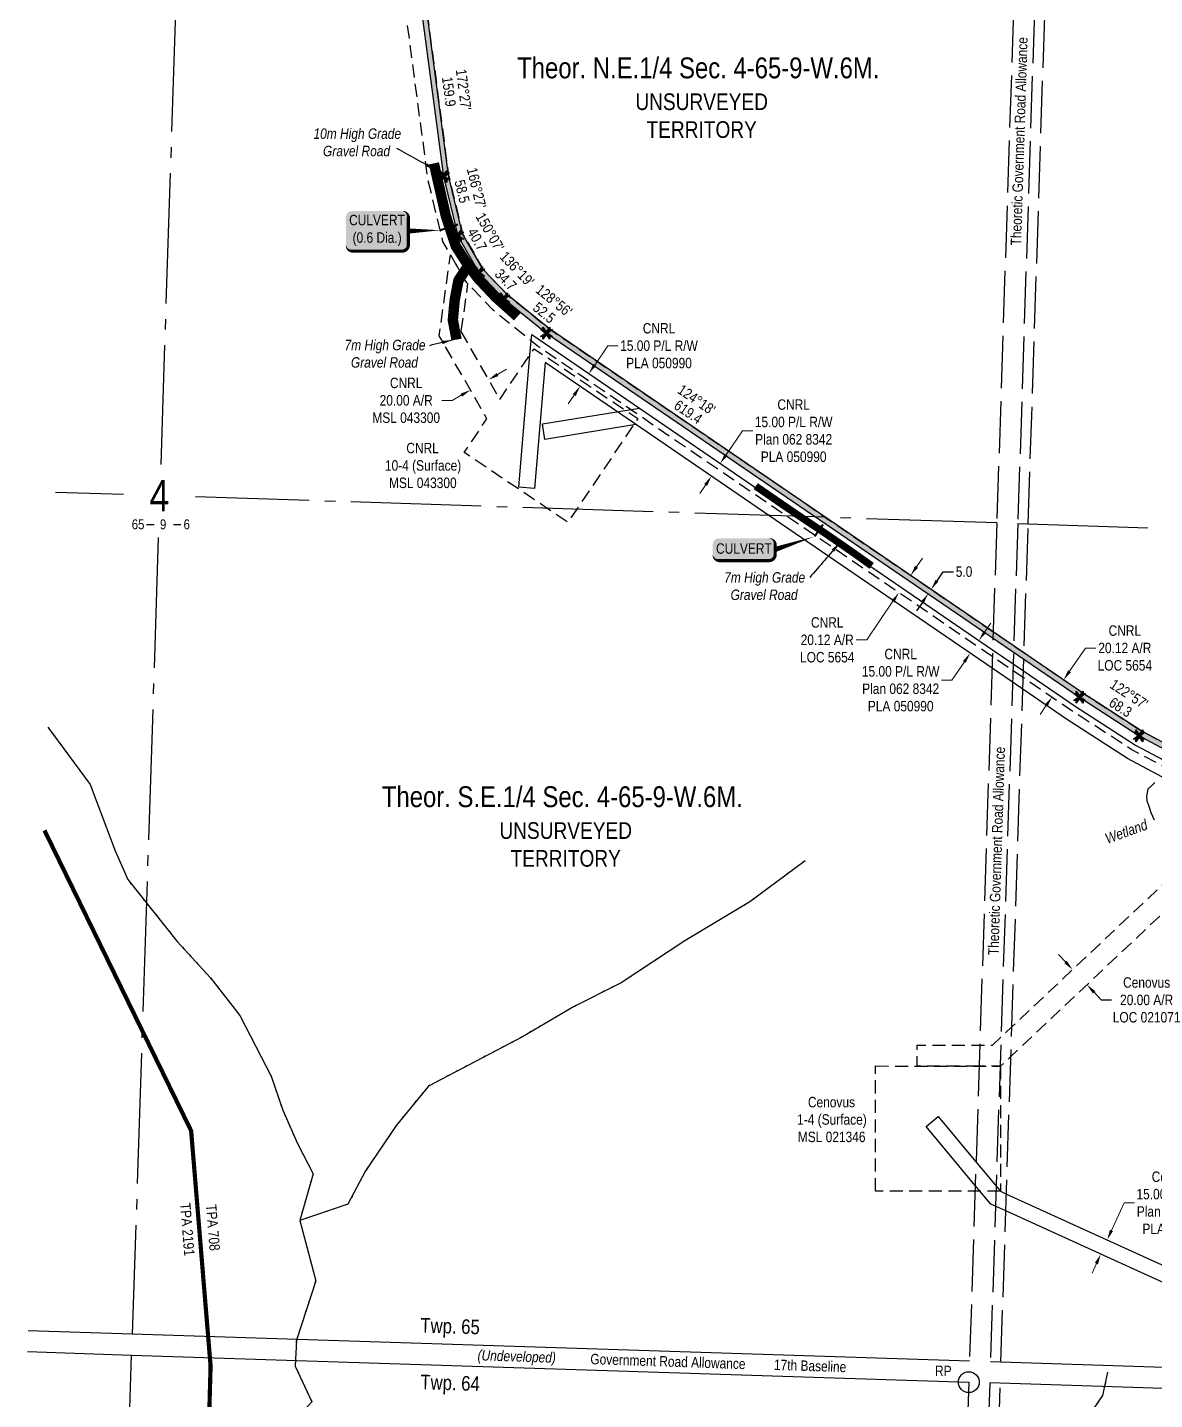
# Model space of a CAD drawing. Extents: x 350972 to 367082, y 6047220 to 6054831.
# Drawn here: x 351483 to 352565, y 6051423 to 6052739 of the extents above; entities that cross this region are included whole.
import ezdxf
from ezdxf.enums import TextEntityAlignment as Align

# ---------------------------------------------------------------- set-up
doc = ezdxf.new("R2010")
doc.units = 0
doc.header["$LTSCALE"] = 5
doc.header["$PDSIZE"] = 0.5
for name, pattern in [('CENTERLINEX3', [5, 2.5, -1, 0.5, -1]), ('foc-ACCESSROAD', [3.75, 2.5, -1.25]), ('foc-QUARTERLINE', [33, 25, -3, 2, -3]), ('foc-UNSURVEYED', [12.5, 10, -2.5]), ('foc-WHEELTRACKS', [2, 0.4, -1.6])]:
    doc.linetypes.add(name, pattern=pattern)
doc.layers.get('Defpoints').update_dxf_attribs({"color": 9})
for name, color, linetype in [('10', 1, 'Continuous'), ('35', 37, 'Continuous'), ('9', 3, 'Continuous'), ('AS-ROADS', 254, 'Continuous'), ('C-AR', 13, 'foc-ACCESSROAD'), ('C-RW', 13, 'Continuous'), ('C-SYMBOL', 7, 'Continuous'), ('C-WS', 13, 'foc-ACCESSROAD'), ('D-TXT', 6, 'Continuous'), ('F-AR', 190, 'foc-ACCESSROAD'), ('F-RW', 190, 'Continuous'), ('F-WS', 190, 'foc-ACCESSROAD'), ('L-BD', 7, 'Continuous'), ('L-BD1', 253, 'Continuous'), ('L-MON', 1, 'Continuous'), ('L-QSEC', 8, 'foc-QUARTERLINE'), ('L-ROAD-T', 7, 'Continuous'), ('L-SEC', 7, 'Continuous'), ('L-SECLBL', 7, 'Continuous'), ('L-UNS-T', 3, 'Continuous'), ('L-USEC', 7, 'foc-UNSURVEYED'), ('P-PROPOSED', 10, 'Continuous'), ('P-PROPOSED-H', 21, 'Continuous'), ('P-TXT', 4, 'Continuous'), ('T-WATER-P3', 160, 'foc-WHEELTRACKS'), ('WETLAND', 143, 'Continuous'), ('WETLAND-T', 146, 'Continuous')]:
    doc.layers.add(name, color=color, linetype=linetype)
for name, color, linetype, lineweight in [('AS-GENERAL', 48, 'Continuous', 18), ('C-AR-T', 13, 'Continuous', 9), ('C-RW-T', 13, 'Continuous', 9), ('C-WS-T', 13, 'Continuous', 9), ('F-RW-T', 190, 'Continuous', 9), ('F-WS-T', 190, 'Continuous', 9), ('T-TEXT', 48, 'Continuous', 18)]:
    doc.layers.add(name, color=color, linetype=linetype, lineweight=lineweight)
doc.layers.add('AS-TRAPPER BOUNDARY', color=7, linetype='CENTERLINEX3', true_color=0xb85c00, transparency=0.6)
doc.layers.add('AS-TRAPPER-T', color=7, linetype='Continuous', true_color=0xc26100)
doc.styles.add('175L', font='ARIALN.TTF', dxfattribs={"height": 20})
doc.styles.add('240', font='ARIALN.TTF', dxfattribs={"height": 30})
doc.styles.add('80', font='ARIALN.TTF', dxfattribs={"height": 10})
doc.styles.add('80CG', font='ARIALN.TTF', dxfattribs={"height": 10})
doc.styles.add('80L', font='ARIALN.TTF', dxfattribs={"height": 10})
doc.styles.add('80LS', font='ARIALNI.TTF', dxfattribs={"height": 10})
doc.styles.add('foc-LtypeFont', font='ARIALN.TTF', dxfattribs={"height": 7.35})
doc.styles.add('SIMPLEX', font='ARIALN.TTF')
doc.linetypes.add('foc-TOPO-flowdirection-NOLINE', pattern='A,0,[">",foc-LtypeFont,S=0.3,R=0,X=0,Y=-0.945],-20,[">",foc-LtypeFont,S=0.3,R=0,X=0,Y=-0.945],0', length=20)
doc.dimstyles.new('Compass 5 000', dxfattribs={"dimscale": 5, "dimtxt": 9, "dimasz": 2, "dimexe": 0.2, "dimexo": 0.0625, "dimgap": 0.5, "dimtad": 0, "dimtih": 1, "dimtoh": 1, "dimzin": 0, "dimdsep": 46, "dimtxsty": '80CG', "dimcen": 0.1, "dimse1": 1, "dimse2": 1, "dimclrd": 256, "dimclrt": 256, "dimaunit": 1, "dimadec": 4, "dimazin": 0, "dimtfac": 0.06, "dimtofl": 0, "dimtmove": 0, "dimatfit": 1, "dimfxl": 0.2, "dimtolj": 1, "dimtzin": 0, "dimlwd": -1, "dimarcsym": 0})

# ---------------------------------------------------------------- blocks, each defined once
blk = doc.blocks.new('*D471')
at = {"layer": 'C-AR-T', "transparency": 16777216}
for p, q in [((352336.3, 6052221.4), (352341.9, 6052229.7)), ((352313.7, 6052188.3), (352288.5, 6052151.3)), ((352288.5, 6052151.3), (352278.5, 6052151.3))]:
    blk.add_line(p, q, dxfattribs=at)
for points in [[(352334.9, 6052222.3), (352337.7, 6052220.5), (352330.7, 6052213.1)], [(352312.3, 6052189.2), (352315.1, 6052187.3), (352319.3, 6052196.5)]]:
    blk.add_solid(points, dxfattribs=at)
at = {"layer": 'Defpoints', "color": 0, "transparency": 16777216}
for p in [(352321.8, 6052219.2), (352330.7, 6052213.1), (352310.4, 6052202.6)]:
    blk.add_point(p, dxfattribs=at)
at = {"layer": 'C-AR-T', "transparency": 16777216, "insert": (352250.6, 6052151.3), "char_height": 10, "attachment_point": 5, "style": '80CG'}
blk.add_mtext('\\A1;CNRL\\P20.12 A/R\\PLOC 5654', dxfattribs=at)
blk = doc.blocks.new('*D472')
at = {"layer": 'C-RW-T', "transparency": 16777216}
for p, q in [((352153.6, 6052328.7), (352169.3, 6052351.9)), ((352169.3, 6052351.9), (352179.3, 6052351.9)), ((352133.9, 6052299.8), (352128.3, 6052291.6))]:
    blk.add_line(p, q, dxfattribs=at)
for points in [[(352152.2, 6052329.7), (352155, 6052327.8), (352148, 6052320.5)], [(352132.5, 6052300.8), (352135.3, 6052298.9), (352139.5, 6052308.1)]]:
    blk.add_solid(points, dxfattribs=at)
at = {"layer": 'Defpoints', "color": 0, "transparency": 16777216}
for p in [(352148, 6052320.5), (352174.7, 6052302.2), (352166.3, 6052289.8)]:
    blk.add_point(p, dxfattribs=at)
at = {"layer": 'C-RW-T', "transparency": 16777216, "insert": (352218.4, 6052351.9), "char_height": 10, "attachment_point": 5, "style": '80CG'}
blk.add_mtext('\\A1;CNRL\\P15.00 P/L R/W\\PPlan 062 8342\\PPLA 050990', dxfattribs=at)
blk = doc.blocks.new('*D473')
at = {"layer": 'C-RW-T', "transparency": 16777216}
for p, q in [((352401.9, 6052159.1), (352407.5, 6052167.3)), ((352382.2, 6052130.2), (352370.2, 6052112.7)), ((352370.2, 6052112.7), (352360.2, 6052112.7))]:
    blk.add_line(p, q, dxfattribs=at)
for points in [[(352400.5, 6052160), (352403.3, 6052158.2), (352396.3, 6052150.8)], [(352380.8, 6052131.1), (352383.5, 6052129.3), (352387.8, 6052138.5)]]:
    blk.add_solid(points, dxfattribs=at)
at = {"layer": 'Defpoints', "color": 0, "transparency": 16777216}
for p in [(352368.3, 6052170), (352359.8, 6052157.6), (352387.8, 6052138.5)]:
    blk.add_point(p, dxfattribs=at)
at = {"layer": 'C-RW-T', "transparency": 16777216, "insert": (352321.1, 6052112.7), "char_height": 10, "attachment_point": 5, "style": '80CG'}
blk.add_mtext('\\A1;CNRL\\P15.00 P/L R/W\\PPlan 062 8342\\PPLA 050990', dxfattribs=at)
blk = doc.blocks.new('*D474')
at = {"layer": 'Defpoints', "color": 0, "transparency": 16777216}
for p in [(352460.4, 6051810.9), (352499.8, 6051820.6), (352474.1, 6051796.3)]:
    blk.add_point(p, dxfattribs=at)
at = {"layer": 'F-AR', "transparency": 16777216}
for p, q in [((352479.3, 6051842.4), (352472.4, 6051849.7)), ((352506.7, 6051813.3), (352513.5, 6051806)), ((352513.5, 6051806), (352523.5, 6051806))]:
    blk.add_line(p, q, dxfattribs=at)
for points in [[(352480.5, 6051843.5), (352478, 6051841.3), (352486.1, 6051835.1)], [(352507.9, 6051814.4), (352505.5, 6051812.2), (352499.8, 6051820.6)]]:
    blk.add_solid(points, dxfattribs=at)
at = {"layer": 'F-AR', "transparency": 16777216, "insert": (352557.1, 6051806), "char_height": 10, "attachment_point": 5, "style": '80CG'}
blk.add_mtext('\\A1;Cenovus\\P20.00 A/R\\PLOC 021071', dxfattribs=at)
blk = doc.blocks.new('*D475')
at = {"layer": 'Defpoints', "color": 0, "transparency": 16777216}
for p in [(352519.1, 6051575.9), (352519.3, 6051575.9), (352512.9, 6051562.3)]:
    blk.add_point(p, dxfattribs=at)
at = {"layer": 'F-RW-T', "transparency": 16777216}
for p, q in [((352523.4, 6051585), (352535.5, 6051611.4)), ((352535.5, 6051611.4), (352545.5, 6051611.4)), ((352508.9, 6051553.1), (352504.8, 6051544))]:
    blk.add_line(p, q, dxfattribs=at)
for points in [[(352521.9, 6051585.6), (352524.9, 6051584.3), (352519.3, 6051575.9)], [(352507.4, 6051553.8), (352510.4, 6051552.4), (352513.1, 6051562.2)]]:
    blk.add_solid(points, dxfattribs=at)
at = {"layer": 'F-RW-T', "transparency": 16777216, "insert": (352584.6, 6051611.4), "char_height": 10, "attachment_point": 5, "style": '80CG'}
blk.add_mtext('\\A1;Cenovus\\P15.00 P/L R/W\\PPlan 052 2944\\PPLA 021598', dxfattribs=at)
blk = doc.blocks.new('L-SECLBL')
at = {"layer": '9', "color": 7}
for p, q in [((-5.1, -27.8), (-12.3, -27.8)), ((20.7, -27.8), (13.5, -27.8))]:
    blk.add_line(p, q, dxfattribs=at)
at = {"layer": '10', "color": 2, "style": 'SIMPLEX'}
blk.add_attdef('SEC', text='', height=30, dxfattribs=at).set_placement((0, 0), align=Align.MIDDLE)
at = {"layer": '10', "color": 5, "style": '80L'}
blk.add_attdef('TWP', text='', height=9.5, dxfattribs=at).set_placement((-14.4, -27.4), align=Align.MIDDLE_RIGHT)
blk.add_attdef('RGE', text='', height=9.5, dxfattribs=at).set_placement((3.6, -27.4), align=Align.MIDDLE_CENTER)
blk.add_attdef('MER', text='', height=9.5, dxfattribs=at).set_placement((23.2, -27.4), align=Align.MIDDLE_LEFT)
blk = doc.blocks.new('*U525')
h = blk.add_hatch(color=254)
edge = h.paths.add_edge_path()
edge.add_line((-24, -20), (24, -20))
edge.add_arc((24, -14), 6, 270, 360)
edge.add_line((30, -14), (30, 12.5))
edge.add_arc((24, 12.5), 6, 0, 90)
edge.add_line((24, 18.5), (-24, 18.5))
edge.add_arc((-24, 12.5), 6, 90, 180)
edge.add_line((-30, 12.5), (-30, -14))
edge.add_arc((-24, -14), 6, 180, 270)
at = {"color": 160, "flags": 128}
blk.add_lwpolyline([(-24, -20, 3, 3, 0), (24, -20, 3, 3, 0.414214), (30, -14, 3, 3, 0), (30, 12.5, 3, 0, 0.414214), (24, 18.5, 0, 0, 0), (-24, 18.5, 0, 0, 0.414214), (-30, 12.5, 0, 0, 0), (-30, -14, 0, 3, 0.414214)], format="xyseb", close=True, dxfattribs=at)
at = {"color": 160, "style": '80'}
blk.add_attdef('ENTER_TEXT_001', (-26.8, -4.9), '', height=10, dxfattribs=at)
blk = doc.blocks.new('*U524')
h = blk.add_hatch(color=254)
edge = h.paths.add_edge_path()
edge.add_line((-24, -11.5), (24, -11.5))
edge.add_arc((24, -5.5), 6, 270, 360)
edge.add_line((30, -5.5), (30, 4))
edge.add_arc((24, 4), 6, 0, 90)
edge.add_line((24, 10), (-24, 10))
edge.add_arc((-24, 4), 6, 90, 180)
edge.add_line((-30, 4), (-30, -5.5))
edge.add_arc((-24, -5.5), 6, 180, 270)
at = {"color": 160, "flags": 128}
blk.add_lwpolyline([(-24, -11.5, 3, 3, 0), (24, -11.5, 3, 3, 0.414214), (30, -5.5, 3, 3, 0), (30, 4, 3, 0, 0.414214), (24, 10, 0, 0, 0), (-24, 10, 0, 0, 0.414214), (-30, 4, 0, 0, 0), (-30, -5.5, 0, 3, 0.414214)], format="xyseb", close=True, dxfattribs=at)
at = {"color": 160, "style": '80'}
blk.add_attdef('ENTER_TEXT_001', (-26.8, -4.9), '', height=10, dxfattribs=at)
blk = doc.blocks.new('RP')
at = {"layer": '35', "color": 3}
blk.add_circle((0, 0), 10, dxfattribs=at)
at = {"layer": '35', "color": 3, "style": '80'}
blk.add_attdef('RP_001', (-32.4, 5.8), '', height=10, dxfattribs=at)
blk = doc.blocks.new('*D551')
at = {"layer": 'C-RW-T', "transparency": 16777216}
for p, q in [((352027.5, 6052414.9), (352040.1, 6052433.4)), ((352040.1, 6052433.4), (352050.1, 6052433.4)), ((352007.8, 6052386), (352002.1, 6052377.8))]:
    blk.add_line(p, q, dxfattribs=at)
for points in [[(352026.1, 6052415.9), (352028.9, 6052414), (352021.9, 6052406.7)], [(352006.4, 6052387), (352009.2, 6052385.1), (352013.4, 6052394.3)]]:
    blk.add_solid(points, dxfattribs=at)
at = {"layer": 'Defpoints', "color": 0, "transparency": 16777216}
for p in [(352021.9, 6052406.7), (352029.2, 6052401.6), (352020.8, 6052389.3)]:
    blk.add_point(p, dxfattribs=at)
at = {"layer": 'C-RW-T', "transparency": 16777216, "insert": (352089.2, 6052433.4), "char_height": 10, "attachment_point": 5, "style": '80CG'}
blk.add_mtext('\\A1;CNRL\\P15.00 P/L R/W\\PPLA 050990', dxfattribs=at)
blk = doc.blocks.new('*D558')
at = {"layer": 'C-AR-T', "transparency": 16777216}
for p, q in [((351934.2, 6052405.8), (351942.9, 6052410.8)), ((351890.8, 6052381), (351880.8, 6052381)), ((351899.5, 6052386), (351890.8, 6052381))]:
    blk.add_line(p, q, dxfattribs=at)
for points in [[(351933.4, 6052407.2), (351935.1, 6052404.3), (351925.6, 6052400.8)], [(351898.7, 6052387.4), (351900.3, 6052384.5), (351908.2, 6052390.9)]]:
    blk.add_solid(points, dxfattribs=at)
at = {"layer": 'Defpoints', "color": 0, "transparency": 16777216}
for p in [(351923.1, 6052405), (351905.8, 6052395.1), (351908.2, 6052390.9)]:
    blk.add_point(p, dxfattribs=at)
at = {"layer": 'C-AR-T', "transparency": 16777216, "insert": (351846.6, 6052381), "char_height": 10, "attachment_point": 5, "style": '80CG'}
blk.add_mtext('\\A1;CNRL\\P20.00 A/R\\PMSL 043300', dxfattribs=at)
blk = doc.blocks.new('TEMP')
h = blk.add_hatch(color=255)
h.dxf.hatch_style = 1
h.paths.add_polyline_path([(0, 0.25), (-0.67, 1.15), (-0.67, 0.67), (-1.15, 0.67), (-0.25, 0), (-1.15, -0.67), (-0.67, -0.67), (-0.67, -1.15), (0, -0.25), (0.67, -1.15), (0.67, -0.67), (1.15, -0.67), (0.25, 0), (1.15, 0.67), (0.67, 0.67), (0.67, 1.15)])
h.paths.add_polyline_path([(0.57, 0.85), (0.57, 0.57), (0.85, 0.57), (0.08, 0), (0.85, -0.57), (0.57, -0.57), (0.57, -0.85), (0, -0.08), (-0.57, -0.85), (-0.57, -0.57), (-0.85, -0.57), (-0.08, 0), (-0.85, 0.57), (-0.57, 0.57), (-0.57, 0.85), (0, 0.08)], flags=16)
h = blk.add_hatch(color=1)
h.dxf.hatch_style = 1
h.paths.add_polyline_path([(0, 0.08), (-0.57, 0.85), (-0.57, 0.57), (-0.85, 0.57), (-0.08, 0), (-0.85, -0.57), (-0.57, -0.57), (-0.57, -0.85), (0, -0.08), (0.57, -0.85), (0.57, -0.57), (0.85, -0.57), (0.08, 0), (0.85, 0.57), (0.57, 0.57), (0.57, 0.85)])
at = {"color": 1}
for p, q in [((-0.08, 0), (0.08, 0)), ((0, 0.08), (0, -0.08))]:
    blk.add_line(p, q, dxfattribs=at)
at = {"color": 255, "flags": 128}
blk.add_lwpolyline([(-0.25, 0), (-1.15, 0.67), (-0.67, 0.67), (-0.67, 1.15), (0, 0.25), (0.67, 1.15), (0.67, 0.67), (1.15, 0.67), (0.25, 0), (1.15, -0.67), (0.67, -0.67), (0.67, -1.15), (0, -0.25), (-0.67, -1.15), (-0.67, -0.67), (-1.15, -0.67)], close=True, dxfattribs=at)
at = {"color": 1, "flags": 128}
blk.add_lwpolyline([(-0.08, 0), (-0.85, 0.57), (-0.57, 0.57), (-0.57, 0.85), (0, 0.08), (0.57, 0.85), (0.57, 0.57), (0.85, 0.57), (0.08, 0), (0.85, -0.57), (0.57, -0.57), (0.57, -0.85), (0, -0.08), (-0.57, -0.85), (-0.57, -0.57), (-0.85, -0.57)], close=True, dxfattribs=at)
blk = doc.blocks.new('*D636')
at = {"layer": 'C-AR-T', "transparency": 16777216}
for p, q in [((352483.1, 6052121.2), (352498.3, 6052143.5)), ((352498.3, 6052143.5), (352508.3, 6052143.5)), ((352460.5, 6052088.1), (352454.9, 6052079.8))]:
    blk.add_line(p, q, dxfattribs=at)
for points in [[(352481.8, 6052122.2), (352484.5, 6052120.3), (352477.5, 6052113)], [(352459.1, 6052089), (352461.9, 6052087.1), (352466.2, 6052096.3)]]:
    blk.add_solid(points, dxfattribs=at)
at = {"layer": 'Defpoints', "color": 0, "transparency": 16777216}
for p in [(352477.5, 6052113), (352482.1, 6052109.8), (352470.8, 6052093.2)]:
    blk.add_point(p, dxfattribs=at)
at = {"layer": 'C-AR-T', "transparency": 16777216, "insert": (352536.2, 6052143.5), "char_height": 10, "attachment_point": 5, "style": '80CG'}
blk.add_mtext('\\A1;CNRL\\P20.12 A/R\\PLOC 5654', dxfattribs=at)
blk = doc.blocks.new('*D642')
at = {"layer": 'Defpoints', "color": 0, "transparency": 16777216}
for p in [(352340.3, 6052206.5), (352337.5, 6052202.4), (352350.3, 6052199.7)]:
    blk.add_point(p, dxfattribs=at)
at = {"layer": 'P-TXT', "transparency": 16777216}
for p, q in [((352356, 6052208), (352361.9, 6052216.7)), ((352361.9, 6052216.7), (352371.9, 6052216.7)), ((352341.9, 6052187.3), (352336.2, 6052179.1))]:
    blk.add_line(p, q, dxfattribs=at)
for points in [[(352354.6, 6052208.9), (352357.3, 6052207.1), (352350.3, 6052199.7)], [(352340.5, 6052188.3), (352343.2, 6052186.4), (352347.5, 6052195.6)]]:
    blk.add_solid(points, dxfattribs=at)
at = {"layer": 'P-TXT', "transparency": 16777216, "insert": (352381.9, 6052216.7), "char_height": 10, "attachment_point": 5, "style": '80CG'}
blk.add_mtext('\\A1;5.0', dxfattribs=at)

msp = doc.modelspace()

# ---------------------------------------------------------------- hatches: boundary and pattern name
at = {"layer": 'P-PROPOSED-H'}
h = msp.add_hatch(color=256, dxfattribs=at)
h.dxf.hatch_style = 1
h.paths.add_polyline_path([(352865.575, 6051530.911), (352846.394, 6051712.416), (352861.427, 6051714.005), (352843.305, 6051885.488), (352749.784, 6051951.143), (352669.459, 6052001.497), (352552.598, 6052063.678), (352495.546, 6052100.649), (351984.16, 6052449.542), (351943.753, 6052482.183), (351920.41, 6052506.628), (351900.788, 6052540.765), (351887.31, 6052596.658), (351866.362, 6052754.753), (351841.297, 6053030.286), (351836.502, 6053086.973), (351812.269, 6053373.495), (351811.604, 6053421.626), (351818.326, 6053445.789), (351845.408, 6053478.257), (351917.664, 6053536.827), (351963.795, 6053562.799), (352030.64, 6053582.012), (352233.88, 6053615.997), (352284.382, 6053628.44), (352316.995, 6053648.48), (352343.381, 6053683.636), (352380.535, 6053746.97), (352424.276, 6053850.534), (352440.444, 6053911.368), (352455.506, 6053940.561), (352486.241, 6053969.986), (352584.846, 6054036.5), (352618.847, 6054037.998), (352706.795, 6054036.916), (352765.268, 6054022.323), (352786.917, 6054015.501), (352892.779, 6053964.522), (352950.904, 6053973.692), (352984.053, 6053985.967), (353012.827, 6054005.999), (353074.58, 6054058.894), (353102.498, 6054075.857), (353130.347, 6054088.052), (353169.457, 6054099.208), (353238.923, 6054110.427), (353272.3, 6054116.771), (353308.027, 6054125.895), (353341.917, 6054138.534), (353407.27, 6054166.808), (353489.563, 6054210.777), (353491.95, 6054212.052), (353518.235, 6054236.279), (353538.99, 6054256.162), (353555.049, 6054280.164), (353567.593, 6054304.032), (353580.381, 6054332.094), (353584.726, 6054362.345), (353595.582, 6054355.062), (353609.258, 6054376.171), (353694.409, 6054318.818), (353701.269, 6054339.967), (353737.551, 6054451.836), (353749.195, 6054455.339), (353703.033, 6054313.009), (353778.459, 6054262.209), (353856.595, 6054213.564), (354059.935, 6054093.899), (354127.416, 6054059.318), (354214.861, 6054014.504), (354293.753, 6053979.396), (354364.884, 6053951.226), (354377.639, 6053941.748), (354397.44, 6053934.081), (354416.56, 6053930.727), (354437.495, 6053922.422), (354523.749, 6053887.87), (354547.288, 6053878.725), (354565.85, 6053871.317), (354761.584, 6053792.179), (354863.274, 6053751.116), (354911.428, 6053735.204), (355270.187, 6053616.656), (355301.51, 6053597.572), (355390.953, 6053521.054), (355700.011, 6053300.303), (355764.104, 6053254.524), (355836.008, 6053206.849), (355887.48, 6053175.541), (355917.363, 6053159.874), (355934.486, 6053149.16), (355951.776, 6053139.498), (355970.139, 6053132.206), (356040.807, 6053095.158), (356256.471, 6052982.105), (356289.137, 6052960.844), (356298.009, 6052950.677), (356312.927, 6052936.875), (356331.509, 6052922.784), (356340.887, 6052913.865), (356505.942, 6052750.213), (356746.616, 6052511.581), (356777.83, 6052480.634), (356819.159, 6052535.756), (356823.291, 6052524.595), (356784.503, 6052472.862), (356815.902, 6052438.264), (356954.635, 6052262.661), (357190.511, 6051931.342), (357280.051, 6051815.083), (357309.205, 6051780.128), (357410.558, 6051660.056), (357463.345, 6051611.058), (357547.956, 6051632.469), (357676.315, 6051708.007), (357816.133, 6051804.657), (357737.38, 6051918.584), (357733.267, 6051915.741), (357809.178, 6051805.927), (357673.622, 6051712.223), (357546.037, 6051637.14), (357464.753, 6051616.572), (357414.182, 6051663.513), (357313.035, 6051783.342), (357283.952, 6051818.21), (357194.529, 6051934.318), (356958.635, 6052265.662), (356819.718, 6052441.497), (356790.979, 6052473.166), (356828.925, 6052523.776), (356820.663, 6052546.095), (356777.274, 6052488.226), (356750.136, 6052515.131), (356509.462, 6052753.763), (356344.37, 6052917.452), (356334.752, 6052926.599), (356316.143, 6052940.711), (356301.6, 6052954.166), (356292.447, 6052964.655), (356259.001, 6052986.423), (356043.128, 6053099.586), (355972.228, 6053136.755), (355953.928, 6053144.023), (355937.033, 6053153.464), (355919.853, 6053164.213), (355889.942, 6053179.894), (355838.69, 6053211.069), (355766.939, 6053258.643), (355702.917, 6053304.371), (355394.037, 6053524.995), (355304.455, 6053601.633), (355272.299, 6053621.223), (354912.996, 6053739.951), (354864.996, 6053755.812), (354763.458, 6053796.814), (354567.714, 6053875.956), (354549.12, 6053883.377), (354525.584, 6053892.521), (354439.346, 6053927.066), (354417.928, 6053935.563), (354398.787, 6053938.92), (354380.077, 6053946.165), (354367.337, 6053955.632), (354295.69, 6053984.005), (354217.019, 6054019.016), (354129.696, 6054063.767), (354062.345, 6054098.281), (353859.185, 6054217.841), (353781.177, 6054266.406), (353708.95, 6054315.051), (353756.895, 6054462.877), (353733.604, 6054455.868), (353696.513, 6054341.51), (353691.7, 6054326.67), (353607.829, 6054383.161), (353594.148, 6054362.044), (353580.908, 6054370.927), (353575.535, 6054333.514), (353563.102, 6054306.233), (353550.746, 6054282.724), (353535.138, 6054259.395), (353514.811, 6054239.922), (353489.031, 6054216.161), (353487.207, 6054215.187), (353405.096, 6054171.314), (353340.05, 6054143.173), (353306.531, 6054130.672), (353271.214, 6054121.653), (353238.058, 6054115.351), (353168.369, 6054104.097), (353128.65, 6054092.767), (353100.187, 6054080.302), (353071.637, 6054062.955), (353009.765, 6054009.959), (352981.72, 6053990.434), (352949.634, 6053978.553), (352893.542, 6053969.703), (352788.762, 6054020.161), (352766.626, 6054027.137), (352707.44, 6054041.908), (352618.768, 6054042.999), (352583.219, 6054041.433), (352483.092, 6053973.892), (352451.446, 6053943.595), (352435.752, 6053913.178), (352419.534, 6053852.157), (352376.057, 6053749.217), (352339.212, 6053686.41), (352313.568, 6053652.242), (352282.429, 6053633.107), (352232.868, 6053620.896), (352029.534, 6053586.896), (351961.852, 6053567.443), (351914.844, 6053540.977), (351841.881, 6053481.833), (351813.798, 6053448.165), (351806.595, 6053422.275), (351807.273, 6053373.249), (351831.52, 6053086.552), (351836.317, 6053029.849), (351861.393, 6052754.198), (351882.388, 6052595.741), (351896.096, 6052538.895), (351916.377, 6052503.612), (351940.36, 6052478.497), (351981.176, 6052445.526), (352492.777, 6052096.486), (352550.06, 6052059.366), (352666.954, 6051997.167), (352747.018, 6051946.977), (352838.572, 6051882.702), (352855.93, 6051718.452), (352840.897, 6051716.862), (352860.678, 6051529.682), (352882.7, 6051475.582), (352908.263, 6051442.648), (352914.755, 6051442.438), (352887.071, 6051478.104)])

# ---------------------------------------------------------------- linework, layer by layer
at = {"layer": 'AS-GENERAL', "const_width": 2, "flags": 128}
for points in [[(351879.287, 6052544.148), (351896.294, 6052549.746)], [(352238.484, 6052250.5), (352246.558, 6052261.993)]]:
    msp.add_lwpolyline(points, dxfattribs=at)
at = {"layer": 'AS-ROADS', "flags": 128}
for points, const_width in [([(351873.183, 6052608.282), (351878.326, 6052585.77), (351884.69, 6052557.759), (351894.154, 6052528.972), (351904.345, 6052513.113), (351915.369, 6052498.203), (351932.639, 6052479.881), (351953.354, 6052461.341)], 9.999), ([(351894.916, 6052439.276), (351891.373, 6052458.123), (351893.185, 6052477.548), (351896.757, 6052496.018), (351905.357, 6052508.874)], 9.999), ([(352182, 6052298.757), (352206.846, 6052281.66), (352228.693, 6052266.775), (352243.066, 6052257.319), (352256.972, 6052247.859), (352275.288, 6052235.141), (352293.268, 6052222.285)], 6.999)]:
    msp.add_lwpolyline(points, dxfattribs=dict(at, const_width=const_width))
at = {"layer": 'C-AR', "flags": 128}
msp.add_lwpolyline([(352926.611, 6051442.038), (352908.263, 6051442.648), (352882.7, 6051475.582), (352860.678, 6051529.682), (352859.542, 6051540.476), (352854.013, 6051592.782), (352852.436, 6051607.699), (352846.935, 6051659.737), (352840.279, 6051722.696), (352830.034, 6051819.67), (352825.505, 6051862.502), (352824.26, 6051874.278), (352738.654, 6051934.377), (352667.753, 6051978.824), (352659.379, 6051984.073), (352649.657, 6051989.246), (352542.384, 6052046.325), (352484.405, 6052083.897), (352438.665, 6052115.103), (352409.139, 6052135.247), (352211.599, 6052270.012), (351972.151, 6052433.382), (351966.511, 6052437.938), (351930.101, 6052467.35), (351905.534, 6052493.076), (351904.181, 6052494.493), (351889.17, 6052520.608), (351881.924, 6052533.215), (351867.514, 6052592.971), (351846.375, 6052752.522), (351821.266, 6053028.529), (351816.267, 6053087.631), (351792.173, 6053372.507), (351791.458, 6053424.233), (351800.113, 6053455.347), (351831.222, 6053492.642), (351906.322, 6053553.517), (351955.981, 6053581.475), (352026.19, 6053601.656), (352229.811, 6053635.703), (352276.526, 6053647.213), (352303.21, 6053663.61), (352326.615, 6053694.793), (352362.525, 6053756.007), (352405.204, 6053857.059), (352409.494, 6053873.199), (352421.573, 6053918.645), (352439.175, 6053952.765), (352469.247, 6053981.554), (352473.575, 6053985.697), (352500.148, 6054003.622), (352546.376, 6054034.807), (352584.846, 6054036.5), (352499.34, 6053978.822), (352486.241, 6053969.986), (352468.312, 6053952.821), (352455.506, 6053940.561), (352440.444, 6053911.368), (352430.123, 6053872.531), (352424.276, 6053850.534), (352380.535, 6053746.97), (352343.381, 6053683.636), (352316.995, 6053648.48), (352284.382, 6053628.44), (352233.88, 6053615.997), (352030.64, 6053582.012), (351963.795, 6053562.799), (351917.664, 6053536.827), (351845.408, 6053478.257), (351818.326, 6053445.789), (351811.604, 6053421.626), (351812.269, 6053373.495), (351836.502, 6053086.973), (351841.297, 6053030.286), (351866.362, 6052754.753), (351887.31, 6052596.658), (351900.788, 6052540.765), (351920.403, 6052506.621), (351943.753, 6052482.168), (351983.487, 6052449.998), (352249.068, 6052268.8), (352409.914, 6052159.068), (352439.44, 6052138.924), (352495.545, 6052100.647), (352552.597, 6052063.677), (352669.458, 6052001.494), (352749.784, 6051951.143), (352829.042, 6051895.501), (352843.305, 6051885.488), (352843.702, 6051881.731), (352845.386, 6051867.024), (352861.427, 6051714.005), (352871.947, 6051614.732), (352872.462, 6051609.832), (352874.03, 6051594.943), (352875.087, 6051584.904), (352880.363, 6051534.8), (352900.458, 6051485.509), (352934.401, 6051441.786), (352926.611, 6051442.038)], close=True, dxfattribs=at)
at = {"layer": 'C-RW', "flags": 128}
for points in [[(352642.355, 6051982.365), (352538.73, 6052037.434), (352480.33, 6052075.235), (352438.302, 6052103.954), (352408.777, 6052124.13), (352194.474, 6052270.567), (352065.56, 6052358.688), (351979.832, 6052417.249), (351969.756, 6052296.49), (351954.812, 6052297.738), (351965.411, 6052424.758), (351966.511, 6052437.937), (351967.029, 6052444.138), (351967.029, 6052444.138), (352222.356, 6052269.664), (352409.355, 6052141.891), (352438.88, 6052121.716), (352488.618, 6052087.731), (352546.327, 6052050.375), (352663.341, 6051988.191)], [(352066.974, 6052357.721), (351979.666, 6052343.613), (351979.666, 6052343.613), (351977.265, 6052358.415), (352070.441, 6052373.473)]]:
    msp.add_lwpolyline(points, dxfattribs=at)
at = {"layer": 'C-WS', "flags": 128}
msp.add_lwpolyline([(351899.149, 6052447.051), (351936.456, 6052381.751), (351965.411, 6052424.758), (351969.31, 6052430.55), (352068.826, 6052363.552), (352065.56, 6052358.688), (352010.249, 6052276.536), (352001.828, 6052264.036), (351981.885, 6052277.456), (351902.312, 6052331.034), (351924, 6052363.248), (351878.407, 6052443.048), (351889.17, 6052520.608), (351904.181, 6052494.493), (351905.534, 6052493.076), (351899.149, 6052447.051)], close=True, dxfattribs=at)
at = {"layer": 'F-AR', "flags": 128}
msp.add_lwpolyline([(352396.356, 6051742.539), (352337.019, 6051742.607), (352337.055, 6051762.601), (352397.007, 6051762.533), (352409.07, 6051762.519), (352427.761, 6051780.133), (352642.355, 6051982.365), (352642.745, 6051982.731), (352649.657, 6051989.246), (352659.379, 6051984.073), (352667.753, 6051978.824), (352660.985, 6051972.446), (352660.687, 6051972.165), (352426.839, 6051751.791), (352416.997, 6051742.516), (352396.356, 6051742.539)], close=True, dxfattribs=at)
at = {"layer": 'F-RW', "flags": 128}
msp.add_lwpolyline([(352651.889, 6051450.944), (352636.866, 6051451.432), (352634.597, 6051506.894), (352422.017, 6051603.646), (352407.448, 6051610.277), (352392.631, 6051628.105), (352345.685, 6051684.596), (352357.215, 6051694.177), (352393.366, 6051650.679), (352416.784, 6051622.501), (352422.545, 6051619.879), (352649.196, 6051516.721), (352651.889, 6051450.944)], close=True, dxfattribs=at)
at = {"layer": 'F-WS'}
msp.add_lwpolyline([(352416.997, 6051742.516), (352416.862, 6051622.533), (352296.878, 6051622.668), (352297.014, 6051742.652)], close=True, dxfattribs=at)
at = {"layer": 'L-QSEC', "flags": 128}
for points in [[(351636.34, 6053093.478), (351611.034, 6052319.498)], [(351575.33, 6052290.654), (351510.11, 6052292.768)], [(352413.313, 6052263.487), (351644.572, 6052288.409)], [(352433.422, 6052262.836), (353201.918, 6052237.92)], [(351608.746, 6052249.536), (351583.768, 6051485.581)], [(351557.812, 6050691.508), (351583.11, 6051465.481)]]:
    msp.add_lwpolyline(points, dxfattribs=at)
at = {"layer": 'L-SEC', "flags": 128}
for points in [[(351583.768, 6051485.581), (351483.82, 6051488.821)], [(351483.162, 6051468.721), (351583.11, 6051465.481)], [(353210.62, 6051432.847), (352407.254, 6051458.889)], [(353209.968, 6051412.741), (352406.602, 6051438.782)]]:
    msp.add_lwpolyline(points, dxfattribs=at)
at = {"layer": 'L-USEC', "flags": 128}
for points in [[(352439.485, 6053067.433), (352413.313, 6052263.487)], [(352459.595, 6053066.778), (352433.422, 6052262.832)], [(352443.462, 6052262.51), (352469.635, 6053066.455)], [(352413.313, 6052263.487), (352387.144, 6051459.541)], [(352433.422, 6052262.833), (352407.254, 6051458.886)], [(352417.294, 6051458.563), (352443.462, 6052262.51)], [(352386.49, 6051439.441), (352360.347, 6050635.49)], [(352406.599, 6051438.787), (352380.456, 6050634.836)], [(352390.495, 6050634.513), (352416.64, 6051438.463)]]:
    msp.add_lwpolyline(points, dxfattribs=at)
at = {"layer": 'P-PROPOSED', "flags": 128}
for points in [[(351861.393, 6052754.198), (351882.388, 6052595.741), (351896.096, 6052538.895), (351916.377, 6052503.612), (351940.36, 6052478.497), (351981.176, 6052445.526), (352492.777, 6052096.486), (352550.06, 6052059.366), (352666.954, 6051997.167)], [(352669.459, 6052001.497), (352552.598, 6052063.678), (352495.546, 6052100.649), (351984.16, 6052449.542), (351943.753, 6052482.183), (351920.41, 6052506.628), (351900.788, 6052540.765), (351887.31, 6052596.658), (351866.362, 6052754.753)]]:
    msp.add_lwpolyline(points, dxfattribs=at)
at = {"layer": 'T-TEXT', "color": 160, "flags": 128}
for points in [[(351879.287, 6052544.148, 0, 4.999, 0), (351848.725, 6052543.401, 0, 0, 0)], [(352238.484, 6052250.5, 0, 4.999, 0), (352200.738, 6052238.055, 0, 0, 0)]]:
    msp.add_lwpolyline(points, format="xyseb", dxfattribs=at)
at = {"layer": 'T-WATER-P3', "flags": 128}
for points in [[(352229.294, 6051939.34), (352176.261, 6051900.015), (352114.078, 6051862.777), (352052.905, 6051822.478), (352007.064, 6051799.369), (351958.131, 6051770.693), (351867.968, 6051723.455), (351837.285, 6051686.027), (351807.593, 6051641.99), (351790.651, 6051610.073), (351744.459, 6051594.633)], [(352519.712, 6051448.973), (352514.881, 6051426.695), (352492.539, 6051394.246), (352468.398, 6051378.977), (352410.435, 6051349.7), (352384.474, 6051328.702), (352360.931, 6051286.704), (352348.25, 6051272.705), (352320.479, 6051247.256), (352311.417, 6051229.438), (352298.737, 6051216.079), (352281.236, 6051205.259), (352278.819, 6051205.157)]]:
    msp.add_lwpolyline(points, dxfattribs=at)
at = {"layer": 'T-WATER-P3', "linetype": 'foc-TOPO-flowdirection-NOLINE', "flags": 128}
msp.add_lwpolyline([(352229.294, 6051939.34), (352176.261, 6051900.015), (352114.078, 6051862.777), (352052.905, 6051822.478), (352007.064, 6051799.369), (351958.131, 6051770.693), (351867.968, 6051723.455), (351837.285, 6051686.027), (351807.593, 6051641.99), (351790.651, 6051610.073), (351744.459, 6051594.633)], dxfattribs=at)
at = {"layer": 'WETLAND'}
msp.add_lwpolyline([(352564.775, 6051978.389), (352561.501, 6051985.587), (352559.409, 6051991.667), (352557.733, 6051996.608), (352557.218, 6052001.198), (352558.545, 6052008.526), (352561.919, 6052011.309), (352564.899, 6052014.463)], dxfattribs=at)

# ---------------------------------------------------------------- block references
ref = msp.add_blockref('*U525', (351818.729, 6052544.151), dxfattribs=dict(xscale=0.99986273, yscale=0.99986273, zscale=0.99986273))
ref.add_attrib('ENTER_TEXT_001', 'CULVERT', (351791.84, 6052548.95), dxfattribs={"color": 160, "height": 9.9986, "style": '80'})
ref.add_attrib('ENTER_TEXT_002', '(0.6 Dia.)', (351795.182, 6052532.115), dxfattribs={"color": 160, "height": 9.9986, "style": '80'})
at = {"xscale": 0.99986273, "yscale": 0.99986273, "zscale": 0.99986273}
msp.add_blockref('*U524', (352170.742, 6052238.805), dxfattribs=at).add_auto_attribs({'ENTER_TEXT_001': 'CULVERT'})
at = {"layer": 'L-MON'}
for p, xscale, yscale, zscale in [((351882.388, 6052595.741), 4.999313650000024, 4.999313650000024, 4.999313650000024), ((351896.096, 6052538.895), 4.999313650000008, 4.999313650000008, 4.999313650000008), ((351916.377, 6052503.612), 4.999313650000008, 4.999313650000008, 4.999313650000008), ((351940.36, 6052478.497), 4.999313650000008, 4.999313650000008, 4.999313650000008), ((351981.176, 6052445.526), 4.999313650000008, 4.999313650000008, 4.999313650000008), ((352492.777, 6052096.486), 4.999313650000008, 4.999313650000008, 4.999313650000008), ((352550.06, 6052059.366), 4.999313650000008, 4.999313650000008, 4.999313650000008)]:
    msp.add_blockref('TEMP', p, dxfattribs=dict(at, xscale=xscale, yscale=yscale, zscale=zscale))
at = {"layer": 'L-SECLBL'}
msp.add_blockref('L-SECLBL', (351609.789, 6052289.521), dxfattribs=at).add_auto_attribs({'SEC': '4', 'TWP': '65', 'RGE': '9', 'MER': '6'})
at = {"layer": 'T-TEXT', "xscale": 0.99986273, "yscale": 0.99986273, "zscale": 0.99986273}
msp.add_blockref('RP', (352386.49, 6051439.441), dxfattribs=at).add_auto_attribs({'RP_001': 'RP'})

# ---------------------------------------------------------------- texts
at = {"layer": 'AS-TRAPPER-T', "char_height": 10.0033, "attachment_point": 5, "rotation": 274.730607, "style": '240', "bg_fill": 3, "box_fill_scale": 1.1, "bg_fill_color": 256, "bg_fill_transparency": 0}
for s, insert in [('TPA 2191', (351636.57, 6051585.97)), ('TPA 708', (351661.14, 6051587.752))]:
    msp.add_mtext_dynamic_manual_height_columns(s, width=51.24919, gutter_width=45.015, heights=[0], dxfattribs=dict(at, insert=insert))
at = {"layer": 'C-SYMBOL', "color": 3, "style": '175L'}
for s, p in [('Theor. N.E.1/4 Sec. 4-65-9-W.6M.', (352126.883, 6052683.854)), ('Theor. S.E.1/4 Sec. 4-65-9-W.6M.', (351996.429, 6051984.904))]:
    msp.add_text(s, height=20, dxfattribs=at).set_placement(p, align=Align.BOTTOM_CENTER)
at = {"layer": 'C-WS-T', "insert": (351822.348, 6052340.251), "char_height": 10, "attachment_point": 1, "style": '80L'}
msp.add_mtext_dynamic_manual_height_columns('\\pi24.39857;CNRL\\P\\pi3.84945;10-4 (Surface)\\P\\pi7.72394;MSL 043300', width=78.99495, gutter_width=50, heights=[0], dxfattribs=at)
at = {"layer": 'D-TXT', "color": 3, "char_height": 13.9955, "attachment_point": 1, "style": '80L'}
for s, width, insert, rotation in [('Twp. 65', 56.50374, (351860.485, 6051501.096), 358.141396), ('Twp. 64', 56.37963, (351860.485, 6051446.719), 358.141385)]:
    msp.add_mtext_dynamic_manual_height_columns(s, width=width, gutter_width=47.485, heights=[0], dxfattribs=dict(at, insert=insert, rotation=rotation))
at = {"layer": 'F-WS-T', "insert": (352205.346, 6051713.02), "char_height": 10, "attachment_point": 1, "style": '80L'}
msp.add_mtext_dynamic_manual_height_columns('\\pi26.7178;Cenovus\\P\\pi16.36651;1-4 (Surface)\\P\\pi17.04523;MSL 021346', width=97.65798, gutter_width=50, heights=[0], dxfattribs=at)
at = {"layer": 'L-BD', "style": '80L'}
for s, p in [("172°27'", (351901.807, 6052678.953)), ('159.9', (351887.683, 6052677.081))]:
    msp.add_text(s, height=9.9986, rotation=277.5478, dxfattribs=at).set_placement(p, align=Align.MIDDLE)
at = {"layer": 'L-BD1', "style": '80L'}
for s, rotation, p in [("166°27'", 283.5577, (351914.175, 6052584.71)), ('58.5', 283.5577, (351900.324, 6052581.37)), ("150%%d07'", 299.8905, (351927.068, 6052542.508)), ('40.7', 299.8905, (351914.715, 6052535.407)), ("136%%d19'", 313.6788, (351952.955, 6052507.088)), ('34.7', 313.6788, (351942.109, 6052496.73)), ("128%%d56'", 321.069, (351988.485, 6052476.772)), ('52.5', 321.069, (351979.061, 6052465.105)), ("124%%d18'", 325.6962, (352125.306, 6052381.665)), ('619.4', 325.6962, (352117.276, 6052369.895)), ("122%%d57'", 327.0561, (352540.258, 6052099.34)), ('68.3', 327.0561, (352532.102, 6052086.754))]:
    msp.add_text(s, height=9.9986, rotation=rotation, dxfattribs=at).set_placement(p, align=Align.MIDDLE)
at = {"layer": 'L-ROAD-T', "style": '80L'}
for s, rotation, p in [('Theoretic Government Road Allowance', 88.197395, (352434.78, 6052629.491)), ('Theoretic Government Road Allowance', 88.197395, (352413.107, 6051948.866)), ('17th Baseline', 358.141315, (352234.23, 6051455.092))]:
    msp.add_text(s, height=9.99677, rotation=rotation, dxfattribs=at).set_placement(p, align=Align.MIDDLE_CENTER)
at = {"layer": 'L-UNS-T', "color": 3, "char_height": 15.99483, "attachment_point": 5, "style": '80L'}
for insert in [(352130.127, 6052653.951), (351999.673, 6051955.001)]:
    msp.add_mtext_dynamic_manual_height_columns('UNSURVEYED TERRITORY', width=126.37292, gutter_width=47.485, heights=[0], dxfattribs=dict(at, insert=insert))
at = {"layer": 'T-TEXT', "style": '80LS'}
msp.add_text('(Undeveloped)', height=9.99677, rotation=358.141315, dxfattribs=at).set_placement((351952.699, 6051464.187), align=Align.MIDDLE_CENTER)
at = {"layer": 'T-TEXT', "char_height": 9.99863, "attachment_point": 1, "style": '80L'}
for s, insert in [('\\pi1.54078;{\\fArial Narrow|b0|i1|c0|p34;10m High Grade\\P\\pi10.69369;Gravel Road}', (351756.141, 6052641.812)), ('\\pi4.57242;{\\fArial Narrow|b0|i1|c0|p34;7m High Grade\\P\\pi10.69369;Gravel Road}', (351782.894, 6052439.088)), ('\\pi4.57242;{\\fArial Narrow|b0|i1|c0|p34;7m High Grade\\P\\pi10.69369;Gravel Road}', (352147.203, 6052216.239))]:
    msp.add_mtext_dynamic_manual_height_columns(s, width=85.13715, gutter_width=50, heights=[0], dxfattribs=dict(at, insert=insert))
at = {"layer": 'WETLAND-T', "insert": (352515.351, 6051964.808), "char_height": 10.00052, "attachment_point": 1, "rotation": 20, "style": '80L'}
msp.add_mtext_dynamic_manual_height_columns('\\pi0.76627;{\\fArial Narrow|b0|i1|c0|p34;Wetland}', width=42.6875, gutter_width=50, heights=[0], dxfattribs=at)

# ---------------------------------------------------------------- dimensions: what is measured, and where the dimension line sits
at = {"layer": 'C-AR-T'}
dim = msp.add_aligned_dim(p1=(351923.147, 6052405.047), p2=(351905.786, 6052395.128), distance=4.853, text='CNRL\\P20.00 A/R\\PMSL 043300', dimstyle='Compass 5 000', dxfattribs=at)
dim.commit()
dim.dimension.update_dxf_attribs({"geometry": '*D558', "text_midpoint": (351846.554, 6052380.993)})
for base, p1, p2, angle, picture, middle in [((352330.65, 6052213.143), (352310.416, 6052202.597), (352321.752, 6052219.213), 55.697442, '*D471', (352250.572, 6052151.347)), ((352477.493, 6052112.963), (352470.77, 6052093.199), (352482.106, 6052109.816), 55.696394, '*D636', (352536.243, 6052143.495))]:
    dim = msp.add_linear_dim(base=base, p1=p1, p2=p2, angle=angle, text='CNRL\\P20.12 A/R\\PLOC 5654', dimstyle='Compass 5 000', dxfattribs=at)
    dim.commit()
    dim.dimension.update_dxf_attribs({"geometry": picture, "text_midpoint": middle, "dimtype": 161})
at = {"layer": 'C-RW-T'}
for base, p1, p2, angle, text, picture, middle in [((352021.875, 6052406.659), (352020.779, 6052389.278), (352029.224, 6052401.638), 55.653921, 'CNRL\\P15.00 P/L R/W\\PPLA 050990', '*D551', (352089.202, 6052433.353)), ((352147.958, 6052320.481), (352166.297, 6052289.842), (352174.74, 6052302.232), 55.730217, 'CNRL\\P15.00 P/L R/W\\PPlan 062 8342\\PPLA 050990', '*D472', (352218.426, 6052351.862)), ((352387.806, 6052138.46), (352368.276, 6052169.96), (352359.819, 6052157.584), 235.654378, 'CNRL\\P15.00 P/L R/W\\PPlan 062 8342\\PPLA 050990', '*D473', (352321.134, 6052112.725))]:
    dim = msp.add_linear_dim(base=base, p1=p1, p2=p2, angle=angle, text=text, dimstyle='Compass 5 000', dxfattribs=at)
    dim.commit()
    dim.dimension.update_dxf_attribs({"geometry": picture, "text_midpoint": middle, "dimtype": 161})
at = {"layer": 'F-AR'}
dim = msp.add_aligned_dim(p1=(352460.357, 6051810.851), p2=(352474.069, 6051796.3), distance=35.389, text='Cenovus\\P20.00 A/R\\PLOC 021071', dimstyle='Compass 5 000', dxfattribs=at)
dim.commit()
dim.dimension.update_dxf_attribs({"geometry": '*D474', "text_midpoint": (352557.054, 6051806.016)})
at = {"layer": 'F-RW-T'}
dim = msp.add_linear_dim(base=(352519.281, 6051575.85), p1=(352512.926, 6051562.27), p2=(352519.136, 6051575.916), angle=65.527903, text='Cenovus\\P15.00 P/L R/W\\PPlan 052 2944\\PPLA 021598', dimstyle='Compass 5 000', dxfattribs=at)
dim.commit()
dim.dimension.update_dxf_attribs({"geometry": '*D475', "text_midpoint": (352584.553, 6051611.413), "dimtype": 161})
at = {"layer": 'P-TXT'}
dim = msp.add_linear_dim(base=(352350.318, 6052199.731), p1=(352337.52, 6052202.41), p2=(352340.338, 6052206.54), angle=55.696233, text='5.0', dimstyle='Compass 5 000', dxfattribs=at)
dim.commit()
dim.dimension.update_dxf_attribs({"geometry": '*D642', "text_midpoint": (352381.881, 6052216.75), "dimtype": 161})

# ---------------------------------------------------------------- leaders
at = {"layer": 'T-TEXT', "path_type": 1}
for points in [[(351874.564, 6052602.08), (351837.757, 6052622.638)], [(351890.788, 6052438.85), (351868.957, 6052433.438)], [(352262.645, 6052244.433), (352233.848, 6052211.239)]]:
    msp.add_leader(points, dimstyle='Compass 5 000', override={"dimgap": 0.5, "dimtad": 0}, dxfattribs=at)

# ---------------------------------------------------------------- next in the draw order: linework, layer by layer
at = {"layer": 'T-WATER-P3', "flags": 128}
msp.add_lwpolyline([(351502.748, 6052067.659), (351543.37, 6052012.685), (351567.406, 6051948.859), (351579.445, 6051921.351), (351626.882, 6051862.115), (351658.711, 6051827.357), (351686.969, 6051791.11), (351717.146, 6051732.994), (351728.145, 6051700.396), (351742.203, 6051668.299), (351757.282, 6051639.24), (351744.459, 6051594.633), (351759.796, 6051536.558), (351741.203, 6051479.751), (351740.051, 6051454.853), (351756.13, 6051420.706), (351733.138, 6051395.437), (351712.727, 6051378.778), (351710.545, 6051351.859), (351728.164, 6051320.242), (351736.632, 6051290.204), (351730.35, 6051252.635), (351681.094, 6051163.483), (351669.742, 6051127.465), (351663.839, 6051068.039), (351665.147, 6051028.892), (351677.634, 6050966.487), (351720.042, 6050917.028), (351739.049, 6050872.692), (351742.539, 6050868.853), (351745.419, 6050840.374), (351755.382, 6050797.612), (351737.355, 6050751.472), (351689.15, 6050662.808), (351676.713, 6050618.667), (351667.787, 6050561.276), (351662.411, 6050505.404), (351663.724, 6050461.172), (351668.695, 6050442.342), (351672.608, 6050410.801), (351673.381, 6050364.029), (351664.955, 6050308.679), (351691.707, 6050273.449), (351705.309, 6050251.007), (351767.964, 6050190.146), (351800.316, 6050155.395), (351816.909, 6050121.753), (351808.601, 6050088.764), (351793.713, 6050057.333), (351769.655, 6050022.411), (351742.978, 6049974.79), (351735.701, 6049941.799), (351736.053, 6049908.758), (351743.985, 6049875.666), (351779.18, 6049801.756), (351789.094, 6049755.445), (351803.156, 6049721.315), (351815.718, 6049696.334), (351839.568, 6049691.104), (351868.469, 6049681.783), (351885.973, 6049627.803)], dxfattribs=at)
at = {"layer": 'T-WATER-P3', "linetype": 'foc-TOPO-flowdirection-NOLINE', "flags": 128}
msp.add_lwpolyline([(351502.748, 6052067.659), (351543.37, 6052012.685), (351567.406, 6051948.859), (351579.445, 6051921.351), (351626.882, 6051862.115), (351658.711, 6051827.357), (351686.969, 6051791.11), (351717.146, 6051732.994), (351728.145, 6051700.396), (351742.203, 6051668.299), (351757.282, 6051639.24), (351744.459, 6051594.633), (351759.796, 6051536.558), (351741.203, 6051479.751), (351740.051, 6051454.853), (351756.13, 6051420.706), (351733.138, 6051395.437), (351712.727, 6051378.778), (351710.545, 6051351.859), (351728.164, 6051320.242), (351736.632, 6051290.204), (351730.35, 6051252.635), (351681.094, 6051163.483), (351669.742, 6051127.465), (351663.839, 6051068.039), (351665.147, 6051028.892), (351677.634, 6050966.487), (351720.042, 6050917.028), (351739.049, 6050872.692), (351742.539, 6050868.853), (351745.419, 6050840.374), (351755.382, 6050797.612), (351737.355, 6050751.472), (351689.15, 6050662.808), (351676.713, 6050618.667), (351667.787, 6050561.276), (351662.411, 6050505.404), (351663.724, 6050461.172), (351668.695, 6050442.342), (351672.608, 6050410.801), (351673.381, 6050364.029), (351664.955, 6050308.679), (351691.707, 6050273.449), (351705.309, 6050251.007), (351767.964, 6050190.146), (351800.316, 6050155.395), (351816.909, 6050121.753), (351808.601, 6050088.764), (351793.713, 6050057.333), (351769.655, 6050022.411), (351742.978, 6049974.79), (351735.701, 6049941.799), (351736.053, 6049908.758), (351743.985, 6049875.666), (351779.18, 6049801.756), (351789.094, 6049755.445), (351803.156, 6049721.315), (351815.718, 6049696.334), (351839.568, 6049691.104), (351868.469, 6049681.783), (351885.973, 6049627.803)], dxfattribs=at)

# ---------------------------------------------------------------- next in the draw order: texts
at = {"layer": 'L-ROAD-T', "insert": (352097.927, 6051464.32), "char_height": 9.99677, "width": 149.21311, "attachment_point": 2, "rotation": 358.141315, "style": '80L', "bg_fill": 3, "box_fill_scale": 1.15, "bg_fill_color": 256, "bg_fill_true_color": 256, "bg_fill_transparency": 0}
msp.add_mtext('Government Road Allowance', dxfattribs=at)

# ---------------------------------------------------------------- next in the draw order: linework, layer by layer
at = {"layer": 'AS-TRAPPER BOUNDARY', "const_width": 4, "flags": 128}
msp.add_lwpolyline([(351499.509, 6051968.604), (351640.254, 6051680.493), (351658.914, 6051454.994), (351651.543, 6051192.625), (351622.364, 6051043.524), (351606.921, 6050494.013), (351625.947, 6050280.902), (351671.335, 6050117.173), (351678.572, 6049929.479), (351650.09, 6049805.277), (351861.911, 6049336.874), (352057.521, 6049181.424), (352165.372, 6049015.973), (352322.12, 6048811.535), (352332.893, 6048791.59), (352391.937, 6048647.127), (352427.189, 6048573.121), (352451.79, 6048532.941), (352560.681, 6048405.025), (352656.385, 6048252.355), (352875.582, 6048046.194), (353084.035, 6047902.861), (353266.815, 6047735.292), (353278.253, 6047697.488), (353491.329, 6047558.661)], dxfattribs=at)
at = {"layer": 'L-SEC', "flags": 128}
for points in [[(352387.144, 6051459.541), (351583.768, 6051485.581)], [(351583.11, 6051465.481), (352386.49, 6051439.441)]]:
    msp.add_lwpolyline(points, dxfattribs=at)
at = {"layer": 'T-WATER-P3', "flags": 128}
msp.add_lwpolyline([(352519.712, 6051448.973), (352514.881, 6051426.695), (352492.539, 6051394.246), (352468.398, 6051378.977), (352410.435, 6051349.7), (352384.474, 6051328.702), (352360.931, 6051286.704), (352348.25, 6051272.705), (352320.479, 6051247.256), (352311.417, 6051229.438), (352298.737, 6051216.079), (352281.236, 6051205.259), (352235.955, 6051203.35), (352155.054, 6051213.528), (352136.344, 6051204.619), (352132.113, 6051191.26), (352130.192, 6051167.421), (352071.18, 6051146.933), (351940.845, 6051095.356), (351888.812, 6051056.529), (351854.12, 6051025.232), (351791.234, 6050949.875), (351766.952, 6050903.481), (351739.049, 6050872.692)], dxfattribs=at)
at = {"layer": 'T-WATER-P3', "linetype": 'foc-TOPO-flowdirection-NOLINE', "flags": 128}
msp.add_lwpolyline([(352519.712, 6051448.973), (352514.881, 6051426.695), (352492.539, 6051394.246), (352468.398, 6051378.977), (352410.435, 6051349.7), (352384.474, 6051328.702), (352360.931, 6051286.704), (352348.25, 6051272.705), (352320.479, 6051247.256), (352311.417, 6051229.438), (352298.737, 6051216.079), (352281.236, 6051205.259), (352235.955, 6051203.35), (352155.054, 6051213.528), (352136.344, 6051204.619), (352132.113, 6051191.26), (352130.192, 6051167.421), (352071.18, 6051146.933), (351940.845, 6051095.356), (351888.812, 6051056.529), (351854.12, 6051025.232), (351791.234, 6050949.875), (351766.952, 6050903.481), (351739.049, 6050872.692)], dxfattribs=at)

doc.saveas('drawing.dxf')
